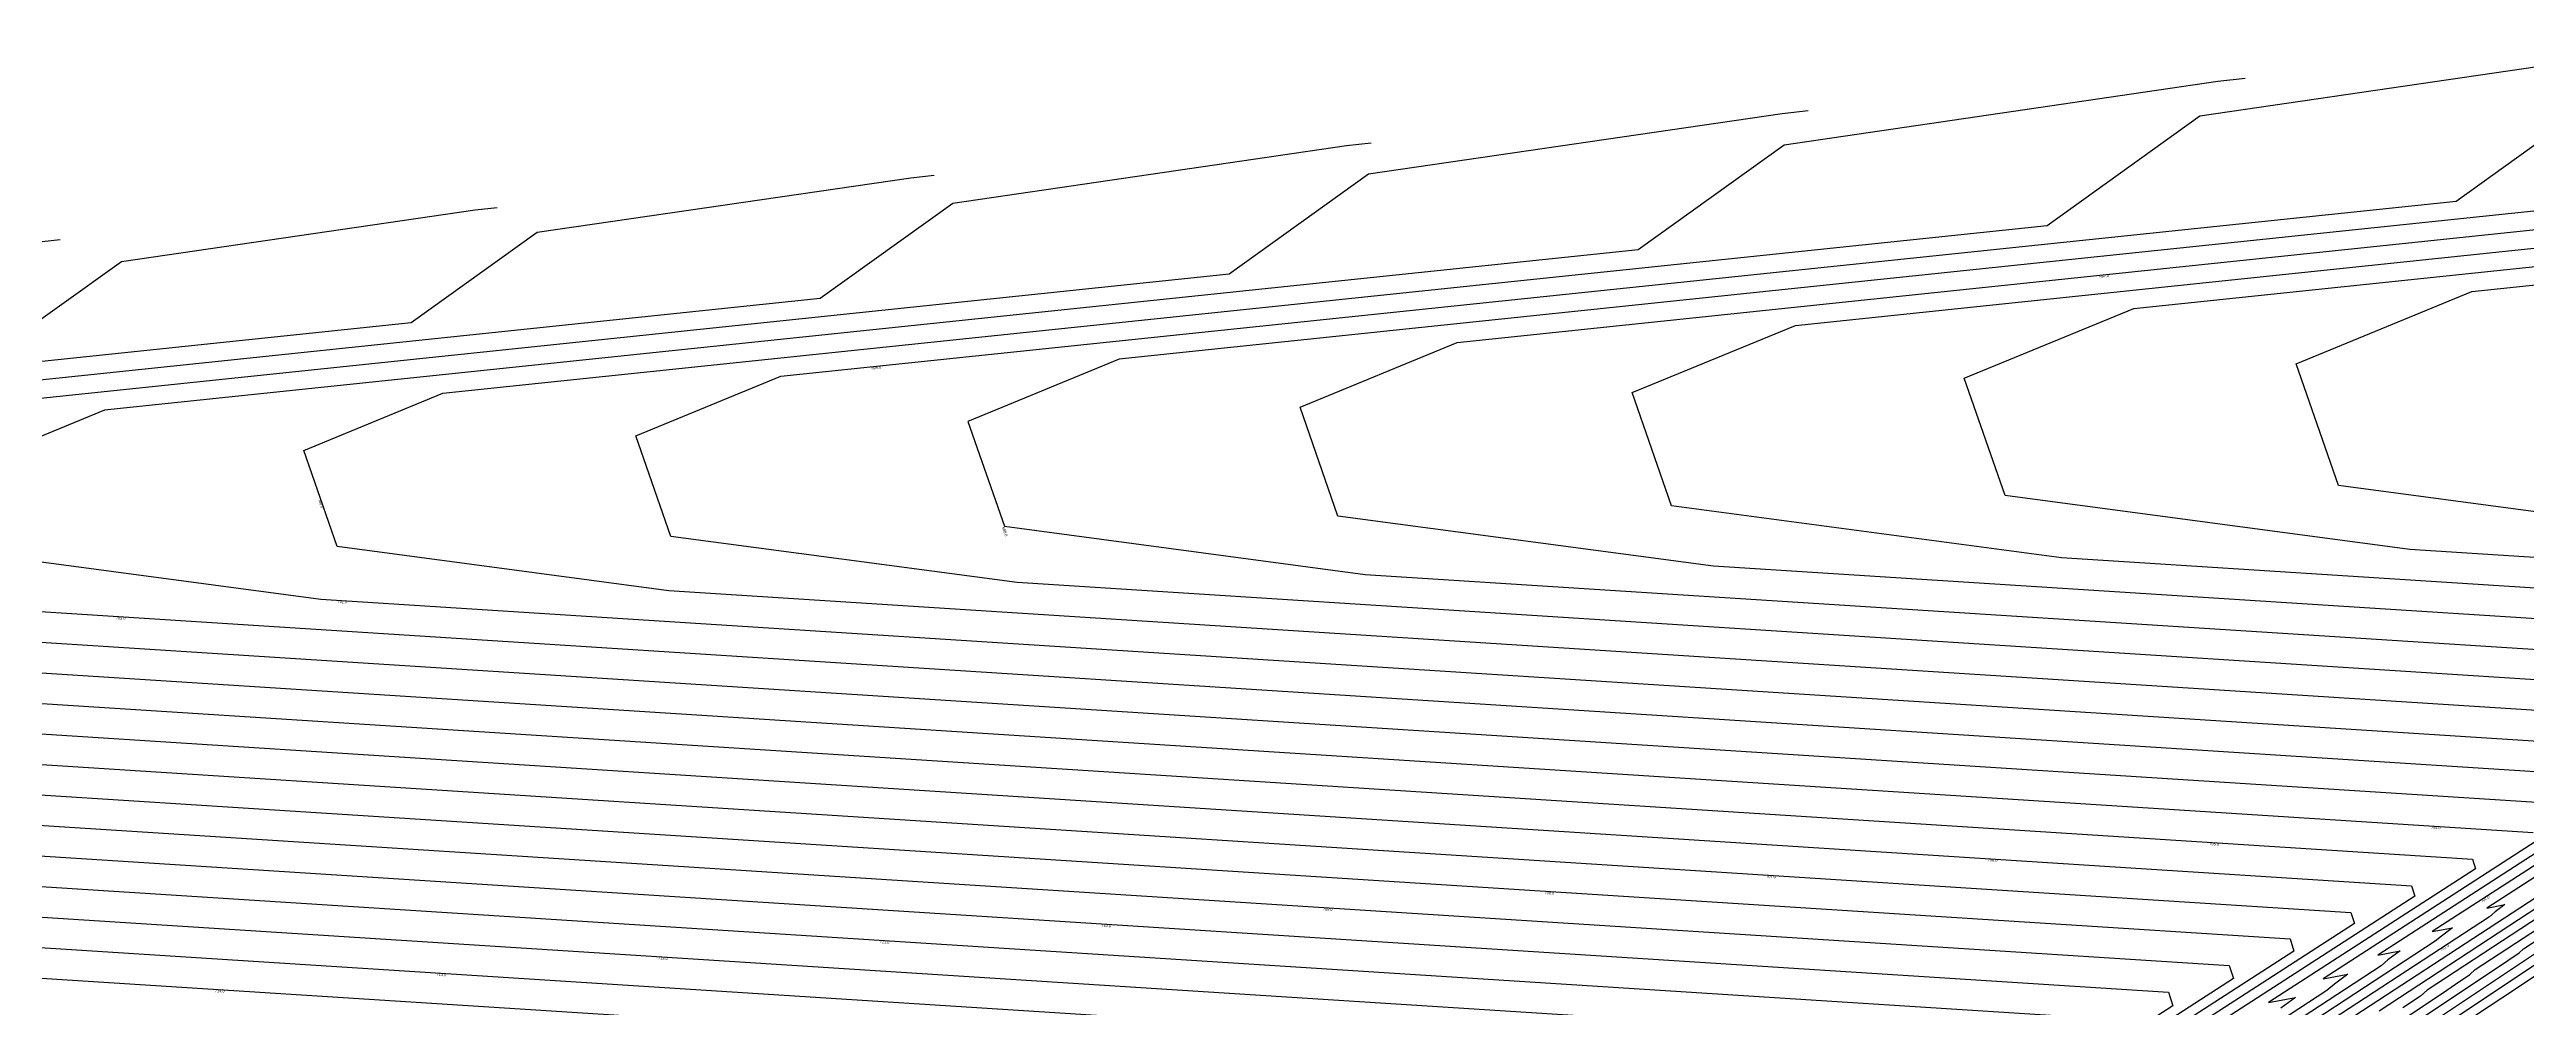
# Model space of a CAD drawing. Extents: x 1684434 to 1702565, y 997334 to 1000228.
# Drawn here: x 1701603.7 to 1702051.8, y 1000036 to 1000209.3 of the extents above; entities that cross this region are included whole.
import ezdxf

# ---------------------------------------------------------------- set-up
doc = ezdxf.new("R2010")
doc.units = 0
doc.layers.add('Default', color=7, linetype='Continuous')

msp = doc.modelspace()

# ---------------------------------------------------------------- linework, layer by layer
at = {"layer": 'Default'}
for points in [[(1702096.97, 1000086.95), (1701715.73, 1000111.37), (1701655.75, 1000119.37), (1701649.7, 1000136.77), (1701674.81, 1000147.12), (1701965.06, 1000177.49), (1701992.71, 1000197.3), (1702074.8, 1000209.3)], [(1702000.86, 1000204.03), (1701995.97, 1000203.49), (1701917.51, 1000192.02), (1701891.07, 1000173.08), (1701613.63, 1000144.05), (1701589.63, 1000134.16)], [(1702107.97, 1000091.77), (1701778.72, 1000112.86), (1701716.09, 1000121.22), (1701709.77, 1000139.39), (1701735.99, 1000150.19), (1702039.04, 1000181.89), (1702067.92, 1000202.58)], [(1701921.81, 1000198.19), (1701917.14, 1000197.67), (1701842.3, 1000186.74), (1701817.09, 1000168.67), (1701552.45, 1000140.98)], [(1702140.96, 1000106.23), (1701967.67, 1000117.33), (1701897.11, 1000126.75), (1701889.99, 1000147.22), (1701919.54, 1000159.39), (1702261, 1000195.12)], [(1702151.95, 1000111.06), (1702030.66, 1000118.82), (1701957.45, 1000128.59), (1701950.06, 1000149.83), (1701980.72, 1000162.46), (1702292.08, 1000195.04)], [(1701842.75, 1000192.36), (1701838.32, 1000191.86), (1701767.1, 1000181.45), (1701743.1, 1000164.26), (1701491.27, 1000137.91)], [(1702129.96, 1000101.41), (1701904.69, 1000115.84), (1701836.77, 1000124.9), (1701829.92, 1000144.61), (1701858.35, 1000156.32), (1702187.01, 1000190.71)], [(1702093.65, 1000120.32), (1702017.79, 1000130.44), (1702010.13, 1000152.45), (1702041.9, 1000165.53), (1702285.57, 1000191.02)], [(1701763.7, 1000186.52), (1701759.49, 1000186.05), (1701691.89, 1000176.17), (1701669.12, 1000159.85), (1701430.09, 1000134.84)], [(1702113.03, 1000186.3), (1701797.17, 1000153.25), (1701769.84, 1000142), (1701776.43, 1000123.06), (1701841.7, 1000114.35), (1702118.97, 1000096.59)], [(1701684.65, 1000180.68), (1701680.66, 1000180.24), (1701616.69, 1000170.89), (1701595.13, 1000155.44)], [(1701605.6, 1000174.85), (1701601.83, 1000174.43)], [(1701595.41, 1000117.53), (1701652.74, 1000109.88), (1702085.98, 1000082.13)], [(1701463.79, 1000105.4), (1702052.99, 1000067.67)], [(1701526.77, 1000106.89), (1702063.99, 1000072.49)], [(1701589.76, 1000108.39), (1702074.98, 1000077.31)], [(1701274.83, 1000100.93), (1702020, 1000053.2), (1702020.66, 1000051.16), (1701985.39, 1000028.38)], [(1701337.81, 1000102.42), (1702031, 1000058.02), (1702031.61, 1000056.12), (1701995.26, 1000032.65)], [(1701400.8, 1000103.91), (1702041.99, 1000062.84), (1702042.56, 1000061.09), (1702005.12, 1000036.91), (1702009.97, 1000037.82), (1702007.33, 1000035.88)], [(1701085.87, 1000096.46), (1701987.02, 1000038.74), (1701987.81, 1000036.27), (1701955.78, 1000015.59)], [(1701148.86, 1000097.95), (1701998.01, 1000043.56), (1701998.76, 1000041.23), (1701965.65, 1000019.85)], [(1701211.84, 1000099.44), (1702009.01, 1000048.38), (1702009.71, 1000046.2), (1701975.52, 1000024.12)], [(1700896.91, 1000091.98), (1701954.03, 1000024.28)], [(1700959.9, 1000093.47), (1701965.02, 1000029.1)], [(1701022.89, 1000094.96), (1701976.02, 1000033.92)], [(1700833.93, 1000090.49), (1701943.03, 1000019.46)], [(1702086.36, 1000080.94), (1702044.6, 1000053.97), (1702047.89, 1000054.59), (1702046.1, 1000053.27), (1702045.09, 1000052.41), (1702007.7, 1000027.95)], [(1702075.41, 1000075.98), (1702034.73, 1000049.71), (1702038.41, 1000050.4), (1702036.41, 1000048.92), (1702035.28, 1000047.96), (1701998.99, 1000024.23)], [(1702020.35, 1000025.77), (1702046.53, 1000043.22), (1702048.38, 1000044.51), (1702050.44, 1000045.86), (1702051.23, 1000046.59), (1702094.14, 1000074.65)], [(1702064.46, 1000071.01), (1702024.86, 1000045.44), (1702028.93, 1000046.21), (1702026.72, 1000044.58), (1702025.47, 1000043.51), (1701990.28, 1000020.5)], [(1702011.36, 1000021.79), (1702036.56, 1000038.59), (1702038.91, 1000040.22), (1702041.52, 1000041.94), (1702042.52, 1000042.86), (1702084.33, 1000070.2)], [(1702053.51, 1000066.05), (1702014.99, 1000041.18), (1702019.45, 1000042.01), (1702017.03, 1000040.23), (1702015.65, 1000039.06), (1701981.58, 1000016.77)], [(1702074.52, 1000065.75), (1702033.81, 1000039.13), (1702032.61, 1000038.02), (1702029.44, 1000035.94)], [(1702025.11, 1000035.41), (1702064.71, 1000061.3)], [(1702052.94, 999988.8), (1702032.07, 999987.33), (1702030.57, 999987.29), (1702029.79, 999987.64), (1702008.82, 999991.7), (1702008.24, 999991.71), (1702007.94, 999991.92), (1701990.48, 999996), (1701990.41, 999996.72), (1701989.22, 999997.35), (1701984.35, 999994.41), (1701986.03, 999996.81), (1701987.21, 999997.51), (1701967.09, 999991.33), (1701992.95, 1000005.51), (1701995.11, 1000007.06), (1702025.26, 1000023.23), (1702026.14, 1000023.78), (1702047.33, 1000037.71), (1702076.42, 1000057.1)], [(1702016.4, 1000031.68), (1702054.9, 1000056.86)], [(1702038.34, 1000033.73), (1702066.46, 1000052.48)], [(1702029.34, 1000029.75), (1702056.49, 1000047.85)]]:
    msp.add_lwpolyline(points, dxfattribs=at)

# ---------------------------------------------------------------- texts
for s, rotation, p in [(' 697.0', 5.973, (1701974.37, 1000167.96)), (' 699.0', 5.973, (1701752.23, 1000151.38)), (' 700.0', 289.1764, (1701652.19, 1000128.07)), (' 698.0', 289.1764, (1701775.93, 1000122.98)), (' 701.0', 356.3354, (1701655.6, 1000109.19)), (' 702.0', 356.3354, (1701615.51, 1000106.23)), (' 704.0', 356.3354, (1702034.31, 1000068.36)), (' 705.0', 356.3354, (1701994.22, 1000065.4)), (' 707.0', 356.3354, (1701914.04, 1000059.49)), (' 706.0', 356.3354, (1701954.13, 1000062.45)), (' 708.0', 356.3354, (1701873.95, 1000056.53)), (' 702.0', 32.8513, (1702043.57, 1000054.82)), (' 710.0', 356.3354, (1701793.77, 1000050.62)), (' 709.0', 356.3354, (1701833.86, 1000053.57)), (' 711.0', 356.3354, (1701753.68, 1000047.66)), (' 701.0', 33.1847, (1702036.24, 1000046.02)), (' 713.0', 356.3354, (1701673.5, 1000041.74)), (' 712.0', 356.3354, (1701713.59, 1000044.7)), (' 714.0', 356.3354, (1701633.41, 1000038.78))]:
    msp.add_text(s, height=0.5, rotation=rotation, dxfattribs=at).set_placement(p)

doc.saveas('drawing.dxf')
